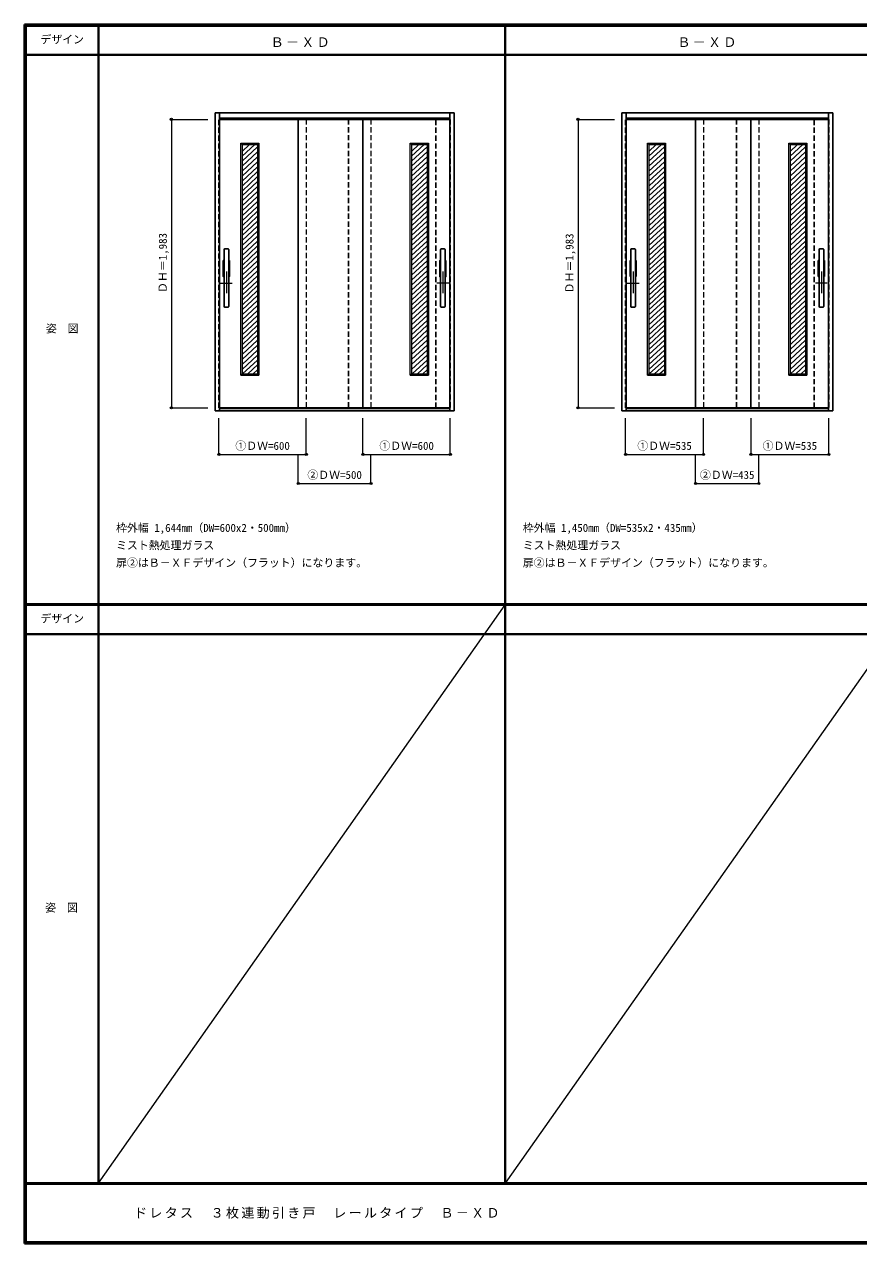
# Model space of a CAD drawing. Units: millimetres, scale not verified. Extents: x -6000 to 5700, y -4307 to 4175.
# Drawn here: x -6000 to -267, y -4205 to 4175 of the extents above; entities that cross this region are included whole.
import ezdxf
from ezdxf.enums import TextEntityAlignment as Align

# ---------------------------------------------------------------- set-up
doc = ezdxf.new("R2010")
doc.units = ezdxf.units.MM
doc.header["$LTSCALE"] = 30
doc.header["$PDMODE"] = 32
doc.header["$PDSIZE"] = 15
doc.linetypes.add('CHAIN1', pattern=[8, 5, -1, 1, -1])
doc.linetypes.add('DASHED1', pattern=[1.8, 1.2, -0.6])
for name, color, linetype, lineweight in [('0-1_通り芯', 4, 'CHAIN1', 9), ('0-2_扉', 7, 'Continuous', 18), ('0-4_枠', 3, 'Continuous', 25), ('0-B_寸法', 7, 'Continuous', 9), ('0-C_ハッチ', 4, 'Continuous', 9), ('0-D_ﾊﾞｰ引き手', 3, 'Continuous', 25), ('F-1_枠', 6, 'Continuous', 40), ('F-A_文字', 7, 'Continuous', 18)]:
    doc.layers.add(name, color=color, linetype=linetype, lineweight=lineweight)
doc.layers.add('0-A_文字', color=7, linetype='Continuous')
doc.styles.add('ＭＳ ゴシック', font='')
doc.styles.get('ＭＳ ゴシック').set_extended_font_data('MS Gothic')

msp = doc.modelspace()

# ---------------------------------------------------------------- linework, layer by layer
at = {"layer": '0-1_通り芯'}
for p, q in [((-4612, 2476.5), (-4612, 2314.5)), ((-3124, 2476.5), (-3124, 2314.5)), ((-1817, 2476.5), (-1817, 2314.5)), ((-523, 2476.5), (-523, 2314.5)), ((-4653, 2395.5), (-4571, 2395.5)), ((-3083, 2395.5), (-3165, 2395.5)), ((-1858, 2395.5), (-1776, 2395.5)), ((-482, 2395.5), (-564, 2395.5))]:
    msp.add_line(p, q, dxfattribs=at)
at = {"layer": '0-2_扉', "color": 4, "linetype": 'DASHED1', "lineweight": 9}
for p, q in [((-4663, 1539.25), (-4663, 3522.25)), ((-4063, 3522.25), (-4063, 1539.25)), ((-3618, 3522.25), (-3618, 1539.25)), ((-3073, 3522.25), (-3076, 3522.25)), ((-3073, 3522.25), (-3073, 1539.25)), ((-1868, 1539.25), (-1868, 3522.25)), ((-1333, 3522.25), (-1333, 1539.25)), ((-952.5, 3522.25), (-952.5, 1539.25)), ((-472, 3522.25), (-475, 3522.25)), ((-472, 3522.25), (-472, 1539.25)), ((-4660, 1539.25), (-4663, 1539.25)), ((-4115, 1539.25), (-4118, 1539.25)), ((-3073, 1539.25), (-3076, 1539.25)), ((-1865, 1539.25), (-1868, 1539.25)), ((-1384.5, 1539.25), (-1387.5, 1539.25)), ((-472, 1539.25), (-475, 1539.25))]:
    msp.add_line(p, q, dxfattribs=at)
at = {"layer": '0-2_扉', "color": 3, "lineweight": 25}
for p, q in [((-3076, 3522.25), (-4663, 3522.25)), ((-4118, 1539.25), (-4118, 3522.25)), ((-3673, 1539.25), (-3673, 3522.25)), ((-475, 3522.25), (-1868, 3522.25)), ((-1387.5, 1539.25), (-1387.5, 3522.25)), ((-1007, 1539.25), (-1007, 3522.25)), ((-4660, 1539.25), (-3076, 1539.25)), ((-1865, 1539.25), (-475, 1539.25))]:
    msp.add_line(p, q, dxfattribs=at)
at = {"layer": '0-2_扉'}
for p, q in [((-4513, 3358.25), (-4504, 3349.25)), ((-4513, 1763.25), (-4513, 3358.25)), ((-4388, 3358.25), (-4388, 1763.25)), ((-3348, 3358.25), (-3339, 3349.25)), ((-3348, 1763.25), (-3348, 3358.25)), ((-3223, 3358.25), (-3223, 1763.25)), ((-1718, 3358.25), (-1709, 3349.25)), ((-1718, 1763.25), (-1718, 3358.25)), ((-1593, 3358.25), (-1593, 1763.25)), ((-747, 3358.25), (-738, 3349.25)), ((-747, 1763.25), (-747, 3358.25)), ((-622, 3358.25), (-622, 1763.25)), ((-4504, 3349.25), (-4397, 3349.25)), ((-4504, 3349.25), (-4504, 1772.25)), ((-4397, 3349.25), (-4397, 1772.25)), ((-3339, 3349.25), (-3232, 3349.25)), ((-3339, 3349.25), (-3339, 1772.25)), ((-3232, 3349.25), (-3232, 1772.25)), ((-1709, 3349.25), (-1602, 3349.25)), ((-1709, 3349.25), (-1709, 1772.25)), ((-1602, 3349.25), (-1602, 1772.25)), ((-738, 3349.25), (-631, 3349.25)), ((-738, 3349.25), (-738, 1772.25)), ((-631, 3349.25), (-631, 1772.25)), ((-4513, 1763.25), (-4504, 1772.25)), ((-4504, 1772.25), (-4397, 1772.25)), ((-4504, 1772.25), (-4397, 1772.25)), ((-3348, 1763.25), (-3339, 1772.25)), ((-3339, 1772.25), (-3232, 1772.25)), ((-3339, 1772.25), (-3232, 1772.25)), ((-1718, 1763.25), (-1709, 1772.25)), ((-1709, 1772.25), (-1602, 1772.25)), ((-1709, 1772.25), (-1602, 1772.25)), ((-747, 1763.25), (-738, 1772.25)), ((-738, 1772.25), (-631, 1772.25)), ((-738, 1772.25), (-631, 1772.25))]:
    msp.add_line(p, q, dxfattribs=at)
at = {"layer": '0-2_扉', "color": 3, "linetype": 'DASHED1', "lineweight": 25}
for points in [[(-3773, 1539.25), (-3173, 1539.25), (-3173, 3522.25), (-3773, 3522.25)], [(-1107, 1539.25), (-572, 1539.25), (-572, 3522.25), (-1107, 3522.25)]]:
    msp.add_lwpolyline(points, close=True, dxfattribs=at)
at = {"layer": '0-2_扉'}
for points in [[(-4513, 3358.25), (-4388, 3358.25), (-4397, 3349.25)], [(-3348, 3358.25), (-3223, 3358.25), (-3232, 3349.25)], [(-1718, 3358.25), (-1593, 3358.25), (-1602, 3349.25)], [(-747, 3358.25), (-622, 3358.25), (-631, 3349.25)], [(-4513, 1763.25), (-4388, 1763.25), (-4397, 1772.25)], [(-3348, 1763.25), (-3223, 1763.25), (-3232, 1772.25)], [(-1718, 1763.25), (-1593, 1763.25), (-1602, 1772.25)], [(-747, 1763.25), (-622, 1763.25), (-631, 1772.25)]]:
    msp.add_lwpolyline(points, dxfattribs=at)
at = {"layer": '0-4_枠'}
for p, q in [((-4690, 1519.25), (-4690, 3566.25)), ((-4690, 3566.25), (-3046, 3566.25)), ((-4660, 1519.25), (-4660, 3566.25)), ((-4660, 3530.25), (-3076, 3530.25)), ((-3076, 1519.25), (-3076, 3566.25)), ((-3046, 3566.25), (-3046, 1519.25)), ((-1895, 1519.25), (-1895, 3566.25)), ((-1895, 3566.25), (-445, 3566.25)), ((-1865, 1519.25), (-1865, 3566.25)), ((-1865, 3530.25), (-475, 3530.25)), ((-475, 1519.25), (-475, 3566.25)), ((-445, 3566.25), (-445, 1519.25)), ((-4690, 1519.25), (-4660, 1519.25)), ((-4660, 1534.25), (-3076, 1534.25)), ((-4660, 1519.25), (-3076, 1519.25)), ((-3076, 1519.25), (-3046, 1519.25)), ((-1895, 1519.25), (-1865, 1519.25)), ((-1865, 1534.25), (-475, 1534.25)), ((-1865, 1519.25), (-475, 1519.25)), ((-475, 1519.25), (-445, 1519.25))]:
    msp.add_line(p, q, dxfattribs=at)
at = {"layer": '0-B_寸法', "color": 4}
for p, q in [((-4990, 3522.25), (-4740, 3522.25)), ((-4990, 3522.25), (-4990, 1539.25)), ((-2195, 3522.25), (-2195, 1539.25)), ((-2195, 3522.25), (-1945, 3522.25)), ((-4990, 1539.25), (-4740, 1539.25)), ((-2195, 1539.25), (-1945, 1539.25)), ((-4663, 1219.25), (-4663, 1469.25)), ((-3673, 1219.25), (-3673, 1469.25)), ((-3073, 1219.25), (-3073, 1469.25)), ((-1868, 1219.25), (-1868, 1469.25)), ((-1007, 1469.25), (-1007, 1219.25)), ((-472, 1219.25), (-472, 1469.25)), ((-4118, 1019.25), (-4118, 1219.25)), ((-3673, 1219.25), (-3073, 1219.25)), ((-3618, 1019.25), (-3618, 1219.25)), ((-1387.5, 1019.25), (-1387.5, 1219.25)), ((-1007, 1219.25), (-472, 1219.25)), ((-952.5, 1019.25), (-952.5, 1219.25)), ((-4118, 1019.25), (-3618, 1019.25)), ((-1387.5, 1019.25), (-952.5, 1019.25))]:
    msp.add_line(p, q, dxfattribs=at)
for points in [[(-4663, 1219.25), (-4063, 1219.25), (-4063, 1469.25)], [(-1868, 1219.25), (-1333, 1219.25), (-1333, 1469.25)]]:
    msp.add_lwpolyline(points, dxfattribs=at)
at = {"layer": '0-B_寸法'}
for p in [(-4990, 3522.25), (-2195, 3522.25), (-4990, 1539.25), (-2195, 1539.25), (-4663, 1219.25), (-4063, 1219.25), (-3673, 1219.25), (-3073, 1219.25), (-1868, 1219.25), (-1333, 1219.25), (-1007, 1219.25), (-472, 1219.25), (-4118, 1019.25), (-3618, 1019.25), (-1387.5, 1019.25), (-952.5, 1019.25)]:
    msp.add_point(p, dxfattribs=at)
at = {"layer": '0-C_ハッチ'}
for p, q in [((-4453.28, 3349.25), (-4504, 3302.29)), ((-4416.48, 3349.25), (-4504, 3268.21)), ((-4397, 3333.22), (-4504, 3234.14)), ((-4397, 3299.15), (-4504, 3200.07)), ((-3288.28, 3349.25), (-3339, 3302.29)), ((-3251.48, 3349.25), (-3339, 3268.21)), ((-3232, 3333.22), (-3339, 3234.14)), ((-3232, 3299.15), (-3339, 3200.07)), ((-1658.28, 3349.25), (-1709, 3302.29)), ((-1621.48, 3349.25), (-1709, 3268.21)), ((-1602, 3333.22), (-1709, 3234.14)), ((-1602, 3299.15), (-1709, 3200.07)), ((-687.28, 3349.25), (-738, 3302.29)), ((-650.48, 3349.25), (-738, 3268.21)), ((-631, 3333.22), (-738, 3234.14)), ((-631, 3299.15), (-738, 3200.07)), ((-4397, 3265.08), (-4504, 3166)), ((-4397, 3231), (-4504, 3131.93)), ((-4397, 3196.93), (-4504, 3097.86)), ((-3232, 3265.08), (-3339, 3166)), ((-3232, 3231), (-3339, 3131.93)), ((-3232, 3196.93), (-3339, 3097.86)), ((-1602, 3265.08), (-1709, 3166)), ((-1602, 3231), (-1709, 3131.93)), ((-1602, 3196.93), (-1709, 3097.86)), ((-631, 3265.08), (-738, 3166)), ((-631, 3231), (-738, 3131.93)), ((-631, 3196.93), (-738, 3097.86)), ((-4397, 3162.86), (-4504, 3063.79)), ((-4397, 3128.79), (-4504, 3029.72)), ((-3232, 3162.86), (-3339, 3063.79)), ((-3232, 3128.79), (-3339, 3029.72)), ((-1602, 3162.86), (-1709, 3063.79)), ((-1602, 3128.79), (-1709, 3029.72)), ((-631, 3162.86), (-738, 3063.79)), ((-631, 3128.79), (-738, 3029.72)), ((-4397, 3094.72), (-4504, 2995.65)), ((-4397, 3060.65), (-4504, 2961.58)), ((-4397, 3026.58), (-4504, 2927.5)), ((-3232, 3094.72), (-3339, 2995.65)), ((-3232, 3060.65), (-3339, 2961.58)), ((-3232, 3026.58), (-3339, 2927.5)), ((-1602, 3094.72), (-1709, 2995.65)), ((-1602, 3060.65), (-1709, 2961.58)), ((-1602, 3026.58), (-1709, 2927.5)), ((-631, 3094.72), (-738, 2995.65)), ((-631, 3060.65), (-738, 2961.58)), ((-631, 3026.58), (-738, 2927.5)), ((-4397, 2992.51), (-4504, 2893.43)), ((-4397, 2958.44), (-4504, 2859.36)), ((-3232, 2992.51), (-3339, 2893.43)), ((-3232, 2958.44), (-3339, 2859.36)), ((-1602, 2992.51), (-1709, 2893.43)), ((-1602, 2958.44), (-1709, 2859.36)), ((-631, 2992.51), (-738, 2893.43)), ((-631, 2958.44), (-738, 2859.36)), ((-4397, 2924.36), (-4504, 2825.29)), ((-4397, 2890.29), (-4504, 2791.22)), ((-4397, 2856.22), (-4504, 2757.15)), ((-3232, 2924.36), (-3339, 2825.29)), ((-3232, 2890.29), (-3339, 2791.22)), ((-3232, 2856.22), (-3339, 2757.15)), ((-1602, 2924.36), (-1709, 2825.29)), ((-1602, 2890.29), (-1709, 2791.22)), ((-1602, 2856.22), (-1709, 2757.15)), ((-631, 2924.36), (-738, 2825.29)), ((-631, 2890.29), (-738, 2791.22)), ((-631, 2856.22), (-738, 2757.15)), ((-4397, 2822.15), (-4504, 2723.08)), ((-4397, 2788.08), (-4504, 2689.01)), ((-3232, 2822.15), (-3339, 2723.08)), ((-3232, 2788.08), (-3339, 2689.01)), ((-1602, 2822.15), (-1709, 2723.08)), ((-1602, 2788.08), (-1709, 2689.01)), ((-631, 2822.15), (-738, 2723.08)), ((-631, 2788.08), (-738, 2689.01)), ((-4397, 2754.01), (-4504, 2654.94)), ((-4397, 2719.94), (-4504, 2620.86)), ((-4397, 2685.87), (-4504, 2586.79)), ((-3232, 2754.01), (-3339, 2654.94)), ((-3232, 2719.94), (-3339, 2620.86)), ((-3232, 2685.87), (-3339, 2586.79)), ((-1602, 2754.01), (-1709, 2654.94)), ((-1602, 2719.94), (-1709, 2620.86)), ((-1602, 2685.87), (-1709, 2586.79)), ((-631, 2754.01), (-738, 2654.94)), ((-631, 2719.94), (-738, 2620.86)), ((-631, 2685.87), (-738, 2586.79)), ((-4397, 2651.8), (-4504, 2552.72)), ((-4397, 2617.73), (-4504, 2518.65)), ((-3232, 2651.8), (-3339, 2552.72)), ((-3232, 2617.73), (-3339, 2518.65)), ((-1602, 2651.8), (-1709, 2552.72)), ((-1602, 2617.73), (-1709, 2518.65)), ((-631, 2651.8), (-738, 2552.72)), ((-631, 2617.73), (-738, 2518.65)), ((-4397, 2549.58), (-4504, 2450.51)), ((-4397, 2515.51), (-4504, 2416.44)), ((-4397, 2583.65), (-4496.39, 2491.62)), ((-3232, 2549.58), (-3339, 2450.51)), ((-3232, 2515.51), (-3339, 2416.44)), ((-3232, 2583.65), (-3331.39, 2491.62)), ((-1602, 2549.58), (-1709, 2450.51)), ((-1602, 2515.51), (-1709, 2416.44)), ((-1602, 2583.65), (-1701.39, 2491.62)), ((-631, 2549.58), (-738, 2450.51)), ((-631, 2515.51), (-738, 2416.44)), ((-631, 2583.65), (-730.39, 2491.62)), ((-4397, 2481.44), (-4504, 2382.37)), ((-4397, 2447.37), (-4504, 2348.3)), ((-3232, 2481.44), (-3339, 2382.37)), ((-3232, 2447.37), (-3339, 2348.3)), ((-1602, 2481.44), (-1709, 2382.37)), ((-1602, 2447.37), (-1709, 2348.3)), ((-631, 2481.44), (-738, 2382.37)), ((-631, 2447.37), (-738, 2348.3)), ((-4397, 2413.3), (-4504, 2314.23)), ((-4397, 2379.23), (-4504, 2280.15)), ((-3232, 2413.3), (-3339, 2314.23)), ((-3232, 2379.23), (-3339, 2280.15)), ((-1602, 2413.3), (-1709, 2314.23)), ((-1602, 2379.23), (-1709, 2280.15)), ((-631, 2413.3), (-738, 2314.23)), ((-631, 2379.23), (-738, 2280.15)), ((-4397, 2345.16), (-4504, 2246.08)), ((-4397, 2311.09), (-4504, 2212.01)), ((-4397, 2277.01), (-4504, 2177.94)), ((-3232, 2345.16), (-3339, 2246.08)), ((-3232, 2311.09), (-3339, 2212.01)), ((-3232, 2277.01), (-3339, 2177.94)), ((-1602, 2345.16), (-1709, 2246.08)), ((-1602, 2311.09), (-1709, 2212.01)), ((-1602, 2277.01), (-1709, 2177.94)), ((-631, 2345.16), (-738, 2246.08)), ((-631, 2311.09), (-738, 2212.01)), ((-631, 2277.01), (-738, 2177.94)), ((-4397, 2242.94), (-4504, 2143.87)), ((-4397, 2208.87), (-4504, 2109.8)), ((-3232, 2242.94), (-3339, 2143.87)), ((-3232, 2208.87), (-3339, 2109.8)), ((-1602, 2242.94), (-1709, 2143.87)), ((-1602, 2208.87), (-1709, 2109.8)), ((-631, 2242.94), (-738, 2143.87)), ((-631, 2208.87), (-738, 2109.8)), ((-4397, 2174.8), (-4504, 2075.73)), ((-4397, 2140.73), (-4504, 2041.66)), ((-4397, 2106.66), (-4504, 2007.59)), ((-3232, 2174.8), (-3339, 2075.73)), ((-3232, 2140.73), (-3339, 2041.66)), ((-3232, 2106.66), (-3339, 2007.59)), ((-1602, 2174.8), (-1709, 2075.73)), ((-1602, 2140.73), (-1709, 2041.66)), ((-1602, 2106.66), (-1709, 2007.59)), ((-631, 2174.8), (-738, 2075.73)), ((-631, 2140.73), (-738, 2041.66)), ((-631, 2106.66), (-738, 2007.59)), ((-4397, 2072.59), (-4504, 1973.51)), ((-4397, 2038.52), (-4504, 1939.44)), ((-3232, 2072.59), (-3339, 1973.51)), ((-3232, 2038.52), (-3339, 1939.44)), ((-1602, 2072.59), (-1709, 1973.51)), ((-1602, 2038.52), (-1709, 1939.44)), ((-631, 2072.59), (-738, 1973.51)), ((-631, 2038.52), (-738, 1939.44)), ((-4397, 2004.45), (-4504, 1905.37)), ((-4397, 1970.38), (-4504, 1871.3)), ((-4397, 1936.3), (-4504, 1837.23)), ((-3232, 2004.45), (-3339, 1905.37)), ((-3232, 1970.38), (-3339, 1871.3)), ((-3232, 1936.3), (-3339, 1837.23)), ((-1602, 2004.45), (-1709, 1905.37)), ((-1602, 1970.38), (-1709, 1871.3)), ((-1602, 1936.3), (-1709, 1837.23)), ((-631, 2004.45), (-738, 1905.37)), ((-631, 1970.38), (-738, 1871.3)), ((-631, 1936.3), (-738, 1837.23)), ((-4397, 1902.23), (-4504, 1803.16)), ((-4397, 1868.16), (-4500.58, 1772.25)), ((-3232, 1902.23), (-3339, 1803.16)), ((-3232, 1868.16), (-3335.58, 1772.25)), ((-1602, 1902.23), (-1709, 1803.16)), ((-1602, 1868.16), (-1705.59, 1772.25)), ((-631, 1902.23), (-738, 1803.16)), ((-631, 1868.16), (-734.59, 1772.25)), ((-4397, 1834.09), (-4463.79, 1772.25)), ((-4397, 1800.02), (-4426.99, 1772.25)), ((-3232, 1834.09), (-3298.79, 1772.25)), ((-3232, 1800.02), (-3261.99, 1772.25)), ((-1602, 1834.09), (-1668.79, 1772.25)), ((-1602, 1800.02), (-1631.99, 1772.25)), ((-631, 1834.09), (-697.79, 1772.25)), ((-631, 1800.02), (-660.99, 1772.25))]:
    msp.add_line(p, q, dxfattribs=at)
at = {"layer": '0-D_ﾊﾞｰ引き手'}
for p, q in [((-4628, 2236.75), (-4628, 2626.75)), ((-4601, 2631.75), (-4623, 2631.75)), ((-4596, 2236.75), (-4596, 2626.75)), ((-3140, 2236.75), (-3140, 2626.75)), ((-3135, 2631.75), (-3113, 2631.75)), ((-3108, 2236.75), (-3108, 2626.75)), ((-1833, 2236.75), (-1833, 2626.75)), ((-1806, 2631.75), (-1828, 2631.75)), ((-1801, 2236.75), (-1801, 2626.75)), ((-539, 2236.75), (-539, 2626.75)), ((-534, 2631.75), (-512, 2631.75)), ((-507, 2236.75), (-507, 2626.75)), ((-4633, 2551.75), (-4628, 2551.75)), ((-3103, 2551.75), (-3108, 2551.75)), ((-1838, 2441.75), (-1838, 2551.75)), ((-1838, 2551.75), (-1833, 2551.75)), ((-1801, 2551.75), (-1796, 2551.75)), ((-1796, 2551.75), (-1796, 2441.75)), ((-544, 2551.75), (-544, 2441.75)), ((-539, 2551.75), (-544, 2551.75)), ((-502, 2551.75), (-507, 2551.75)), ((-502, 2441.75), (-502, 2551.75)), ((-1833, 2441.75), (-1838, 2441.75)), ((-1796, 2441.75), (-1801, 2441.75)), ((-544, 2441.75), (-539, 2441.75)), ((-507, 2441.75), (-502, 2441.75)), ((-4623, 2231.75), (-4601, 2231.75)), ((-3113, 2231.75), (-3135, 2231.75)), ((-1828, 2231.75), (-1806, 2231.75)), ((-512, 2231.75), (-534, 2231.75))]:
    msp.add_line(p, q, dxfattribs=at)
for points in [[(-4628, 2441.75), (-4633, 2441.75), (-4633, 2551.75)], [(-4596, 2551.75), (-4591, 2551.75), (-4591, 2441.75), (-4596, 2441.75)], [(-3140, 2551.75), (-3145, 2551.75), (-3145, 2441.75), (-3140, 2441.75)], [(-3108, 2441.75), (-3103, 2441.75), (-3103, 2551.75)]]:
    msp.add_lwpolyline(points, dxfattribs=at)
for centre, start, end in [((-4623, 2626.75), 90, 180), ((-4601, 2626.75), 0, 90), ((-3135, 2626.75), 90, 180), ((-3113, 2626.75), 0, 90), ((-1828, 2626.75), 90, 180), ((-1806, 2626.75), 0, 90), ((-534, 2626.75), 90, 180), ((-512, 2626.75), 0, 90), ((-4623, 2236.75), 180, 270), ((-4601, 2236.75), 270, 0), ((-3135, 2236.75), 180, 270), ((-3113, 2236.75), 270, 0), ((-1828, 2236.75), 180, 270), ((-1806, 2236.75), 270, 0), ((-534, 2236.75), 180, 270), ((-512, 2236.75), 270, 0)]:
    msp.add_arc(centre, 5, start, end, dxfattribs=at)
at = {"layer": 'F-1_枠'}
for p, q in [((-6000, 4175), (5700, 4175)), ((-6000, 4175), (-6000, -4205)), ((-6000, 4170), (5700, 4170)), ((-6000, 4165), (5700, 4165)), ((-5995, 4175), (-5995, -4205)), ((-5990, 4175), (-5990, -4205)), ((-5490, 4175), (-5490, -3790)), ((-2695, -3790), (-2695, 4175)), ((-6000, 3965), (5700, 3965)), ((-5990, 190.5), (5690, 190.5)), ((-5990, 187.5), (5690, 187.5)), ((-5990, 184.5), (5690, 184.5)), ((-5990, -15.5), (5690, -15.5)), ((5700, -3790), (-6000, -3790)), ((5700, -3795), (-6000, -3795)), ((5700, -4195), (-6000, -4195)), ((5700, -4200), (-6000, -4200)), ((5700, -4205), (-6000, -4205))]:
    msp.add_line(p, q, dxfattribs=at)
at = {"layer": 'F-A_文字'}
for p, q in [((-5490, -3790), (-2695, 184.5)), ((100, 184.5), (-2695, -3790))]:
    msp.add_line(p, q, dxfattribs=at)

# ---------------------------------------------------------------- texts
at = {"layer": '0-A_文字', "style": 'ＭＳ ゴシック'}
for s, p in [('枠外幅 1,644mm（DW=600x2・500mm）', (-5370, 670.5)), ('枠外幅 1,450mm（DW=535x2・435mm）', (-2575, 670.5)), ('ミスト熱処理ガラス', (-5370, 550.5)), ('ミスト熱処理ガラス', (-2575, 550.5)), ('扉②はＢ－ＸＦデザイン（フラット）になります。', (-5370, 430.5)), ('扉②はＢ－ＸＦデザイン（フラット）になります。', (-2575, 430.5))]:
    msp.add_text(s, height=54.99, dxfattribs=at).set_placement(p, align=Align.BOTTOM_LEFT)
at = {"layer": '0-A_文字', "char_height": 65.98, "attachment_point": 7, "style": 'ＭＳ ゴシック'}
for insert in [(-4307.5, 4020), (-1512.5, 4020)]:
    msp.add_mtext('\\T1.17;Ｂ－ＸＤ', dxfattribs=dict(at, insert=insert))
at = {"layer": '0-B_寸法', "style": 'ＭＳ ゴシック'}
for p in [(-5005, 2329), (-2210, 2326)]:
    msp.add_text('ＤＨ＝1,983', height=54.99, rotation=90, dxfattribs=at).set_placement(p, align=Align.BOTTOM_LEFT)
for s, p in [('①ＤＷ=600', (-4550.5, 1234.25)), ('①ＤＷ=600', (-3560.5, 1234.25)), ('①ＤＷ=535', (-1788, 1234.25)), ('①ＤＷ=535', (-927, 1234.25)), ('②ＤＷ=500', (-4055.5, 1034.25)), ('②ＤＷ=435', (-1357.5, 1034.25))]:
    msp.add_text(s, height=54.99, dxfattribs=at).set_placement(p, align=Align.BOTTOM_LEFT)
at = {"layer": 'F-A_文字', "style": 'ＭＳ ゴシック'}
for s, p in [('デザイン', (-5890, 4027.5)), ('姿\u3000図', (-5852.5, 2040.25)), ('デザイン', (-5890, 47)), ('姿\u3000図', (-5857.5, -1940.25))]:
    msp.add_text(s, height=54.99, dxfattribs=at).set_placement(p, align=Align.BOTTOM_LEFT)
at = {"layer": 'F-A_文字', "insert": (-5246.53, -4033.95), "char_height": 65.98, "attachment_point": 7, "style": 'ＭＳ ゴシック'}
msp.add_mtext('\\T1.17;ドレタス\u3000３枚連動引き戸\u3000レールタイプ\u3000Ｂ－ＸＤ', dxfattribs=at)

doc.saveas('drawing.dxf')
